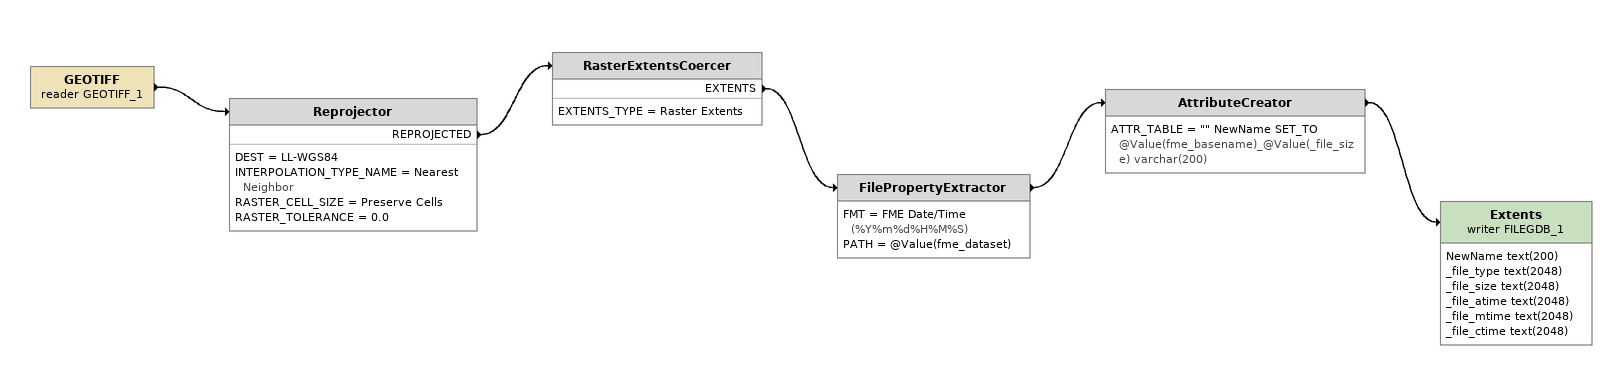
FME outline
GEOTIFF (reader GEOTIFF_1)
    -> Reprojector
Reprojector
    DEST = LL-WGS84
    INTERPOLATION_TYPE_NAME = Nearest Neighbor
    RASTER_CELL_SIZE = Preserve Cells
    RASTER_TOLERANCE = 0.0
    REPROJECTED -> RasterExtentsCoercer
RasterExtentsCoercer
    EXTENTS_TYPE = Raster Extents
    EXTENTS -> FilePropertyExtractor
FilePropertyExtractor
    FMT = FME Date/Time (%Y%m%d%H%M%S)
    PATH = @Value(fme_dataset)
    -> AttributeCreator
AttributeCreator
    ATTR_TABLE = "" NewName SET_TO @Value(fme_basename)_@Value(_file_size) varchar(200)
    -> Extents (writer FILEGDB_1)
Extents (writer FILEGDB_1)
    attributes: NewName text(200), _file_type text(2048), _file_size text(2048), _file_atime text(2048), _file_mtime text(2048), _file_ctime text(2048)
